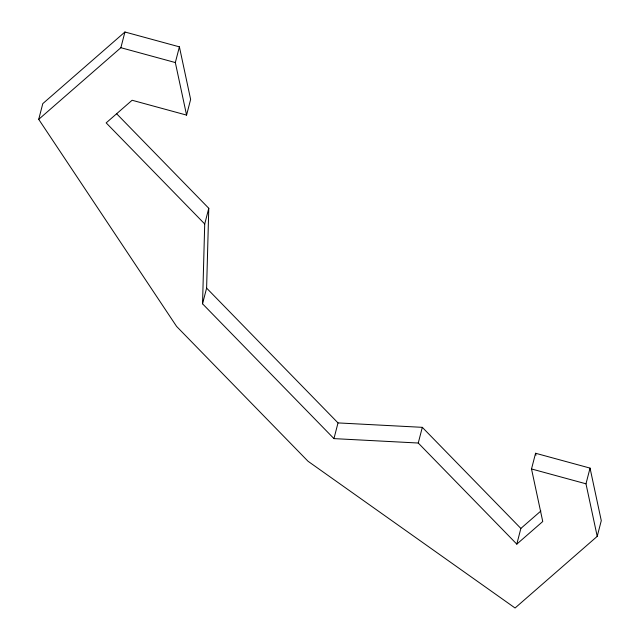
<?xml version="1.0" encoding="UTF-8"?>
<svg xmlns="http://www.w3.org/2000/svg" width="640" height="640" viewBox="0 0 640 640"><rect width="100%" height="100%" fill="white"/><g stroke="black" fill="none" stroke-linecap="round" stroke-linejoin="round"><path stroke-width="0.96" d="M204.72 223.976L106.16 122.88L132.104 100.256L186.576 115.104L190.632 99.4L179.4 46.848L124.928 32L42.784 103.64L38.72 119.344L176.6 326.432L308.008 461.24L515.072 608L597.216 536.36L601.28 520.656L590.048 468.104L535.576 453.256L531.512 468.96L542.752 521.512L516.808 544.136L418.256 443.032L333.952 438.616L202.544 303.808L204.72 223.976L208.776 208.28L116.472 113.584M202.544 303.808L206.608 288.112L208.776 208.28M38.72 119.344L120.872 47.704L124.928 32M186.576 115.104L175.336 62.552L179.4 46.848M333.952 438.616L338.008 422.912L206.608 288.112M418.256 443.032L422.312 427.336L338.008 422.912M516.808 544.136L520.864 528.432L540.88 510.984M597.216 536.36L585.984 483.808L590.048 468.104M120.872 47.704L175.336 62.552M531.512 468.96L585.984 483.808M422.312 427.336L520.864 528.432M535.576 453.256L535.992 455.2"/></g></svg>
